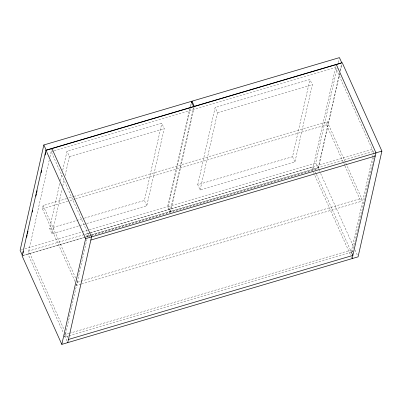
<?xml version="1.0" encoding="UTF-8"?>
<svg xmlns="http://www.w3.org/2000/svg" width="402" height="402" viewBox="0 0 402 402"><rect width="100%" height="100%" fill="white"/><g stroke="black" fill="none" stroke-linecap="round" stroke-linejoin="round"><path stroke-width="0.3" stroke-dasharray="2.01 1.51" d="M49.25 160.051L28.039 254.18L63.385 332.926M49.938 156.996L51.747 148.966M75.013 281.395L42.406 208.744L43.12 205.573L66.596 198.633M62.727 170.272L67.008 151.278L161.81 123.268L164.192 128.575L146.795 205.764L51.994 233.778L49.612 228.467L59.828 183.136M60.38 180.684L62.039 173.332M51.994 233.778L62.209 188.443M62.762 185.99L64.28 179.252M65.109 175.579L69.39 156.584L67.008 151.278M85.933 237.426L86.757 233.768L373.252 149.117M68.501 335.926L64.888 336.992L86.862 239.491M87.41 237.054L87.686 235.833L86.757 233.768M81.023 284.154L76.812 285.4L77.526 282.229L76.757 280.511M146.795 205.764L144.413 200.457L161.81 123.268M91.701 235.2L169.951 212.08L167.569 206.774L189.664 108.741M190.216 106.289L190.905 103.229M339.484 73.345L318.082 168.312L170.609 211.889L168.227 206.583L190.322 108.545M190.463 107.932L191.427 103.646M169.951 212.08L193.563 107.309M170.609 211.889L194.086 107.726M197.739 184.699L215.135 107.51L309.937 79.501L312.319 84.807L294.927 161.996L200.121 190.01L197.739 184.699L292.545 156.69L309.937 79.501M200.121 190.01L217.517 112.816L215.135 107.51M336.278 64.405L312.444 170.141L313.213 171.855M318.082 168.312L315.701 163.006L337.102 68.038M338.343 62.521L339.172 58.848M344.715 165.423L326.484 124.806L327.203 121.635L74.42 196.322M340.177 70.28L341.695 63.541M319.65 171.247L318.374 168.393L339.72 73.656M340.273 71.209L341.785 64.486M81.626 283.978L360.89 201.462L361.604 198.292L345.69 162.82M69.099 335.745L352.589 251.984L351.66 249.918L372.398 157.906M372.533 157.293L373.086 154.855M373.222 154.247L373.91 151.202M352.589 251.984L373.875 157.529M374.011 156.921L374.423 155.092M53.556 150.901L51.154 151.609L89.827 237.778M54.159 150.725L335.559 67.576L374.237 153.745M69.39 156.584L164.192 128.575M217.517 112.816L312.319 84.807M69.003 197.925L73.817 196.503M42.406 208.744L67.687 201.271M70.094 200.563L74.908 199.141M75.511 198.96L326.484 124.806M49.612 228.467L83.812 218.361M84.41 218.185L144.413 200.457M21.306 249.994L22.507 249.637M24.914 248.923L88.721 230.075M89.319 229.894L167.569 206.774M168.227 206.583L315.701 163.006M84.073 234.662L28.753 251.004L64.355 330.328M84.671 234.482L90.083 232.884M90.686 232.708L313.163 166.971L314.444 169.825M87.686 235.833L374.182 151.182M23.085 255.476L91.103 235.381M22.115 255.928L91.174 235.522M91.777 235.346L318.374 168.393M77.526 282.229L361.604 198.292M63.963 334.926L68.777 333.504M69.38 333.328L351.66 249.918M327.203 121.635L345.429 162.252M344.971 165.996L360.89 201.462M320.675 173.528L353.715 247.145M354.996 249.994L357.303 255.134M315.464 172.106L316.233 173.82M316.49 174.388L350.81 250.858M313.47 172.428L351.122 256.31M351.378 256.883L352.147 258.597M292.545 156.69L294.927 161.996M43.12 205.573L76.501 279.938M76.3 284.254L76.812 285.4M65.38 332.61L68.451 339.459M64.662 335.781L67.737 342.63M64.426 335.961L64.888 336.992"/><path stroke-width="0.6" d="M193.704 106.696L191.322 101.389L43.848 144.961L20.1 250.351L22.246 255.124M45.944 150.192L22.115 255.928L61.813 344.378L358.071 256.843L381.9 151.107L342.202 62.652L45.944 150.192L85.641 238.642L61.813 344.378M23.035 253.205L23.447 251.366M26.622 237.275L27.175 234.823M27.452 233.597L28.004 231.145M32.286 212.15L32.698 210.316M35.873 196.221L36.426 193.769M36.703 192.548L37.12 190.709M41.125 172.94L41.677 170.488M45.13 155.172L45.677 152.72M67.737 342.63L91.566 236.889L51.868 148.438M191.563 103.033L191.98 101.193L339.449 57.622L341.831 62.928M352.147 258.597L375.976 152.855L336.278 64.405M46.833 150.092L193.101 106.872M341.233 63.104L194.362 106.5L191.98 101.193M85.641 238.642L381.9 151.107M90.852 240.064L375.262 156.026M68.451 339.459L352.861 255.421L351.067 251.426M43.848 144.961L46.23 150.268"/></g></svg>
